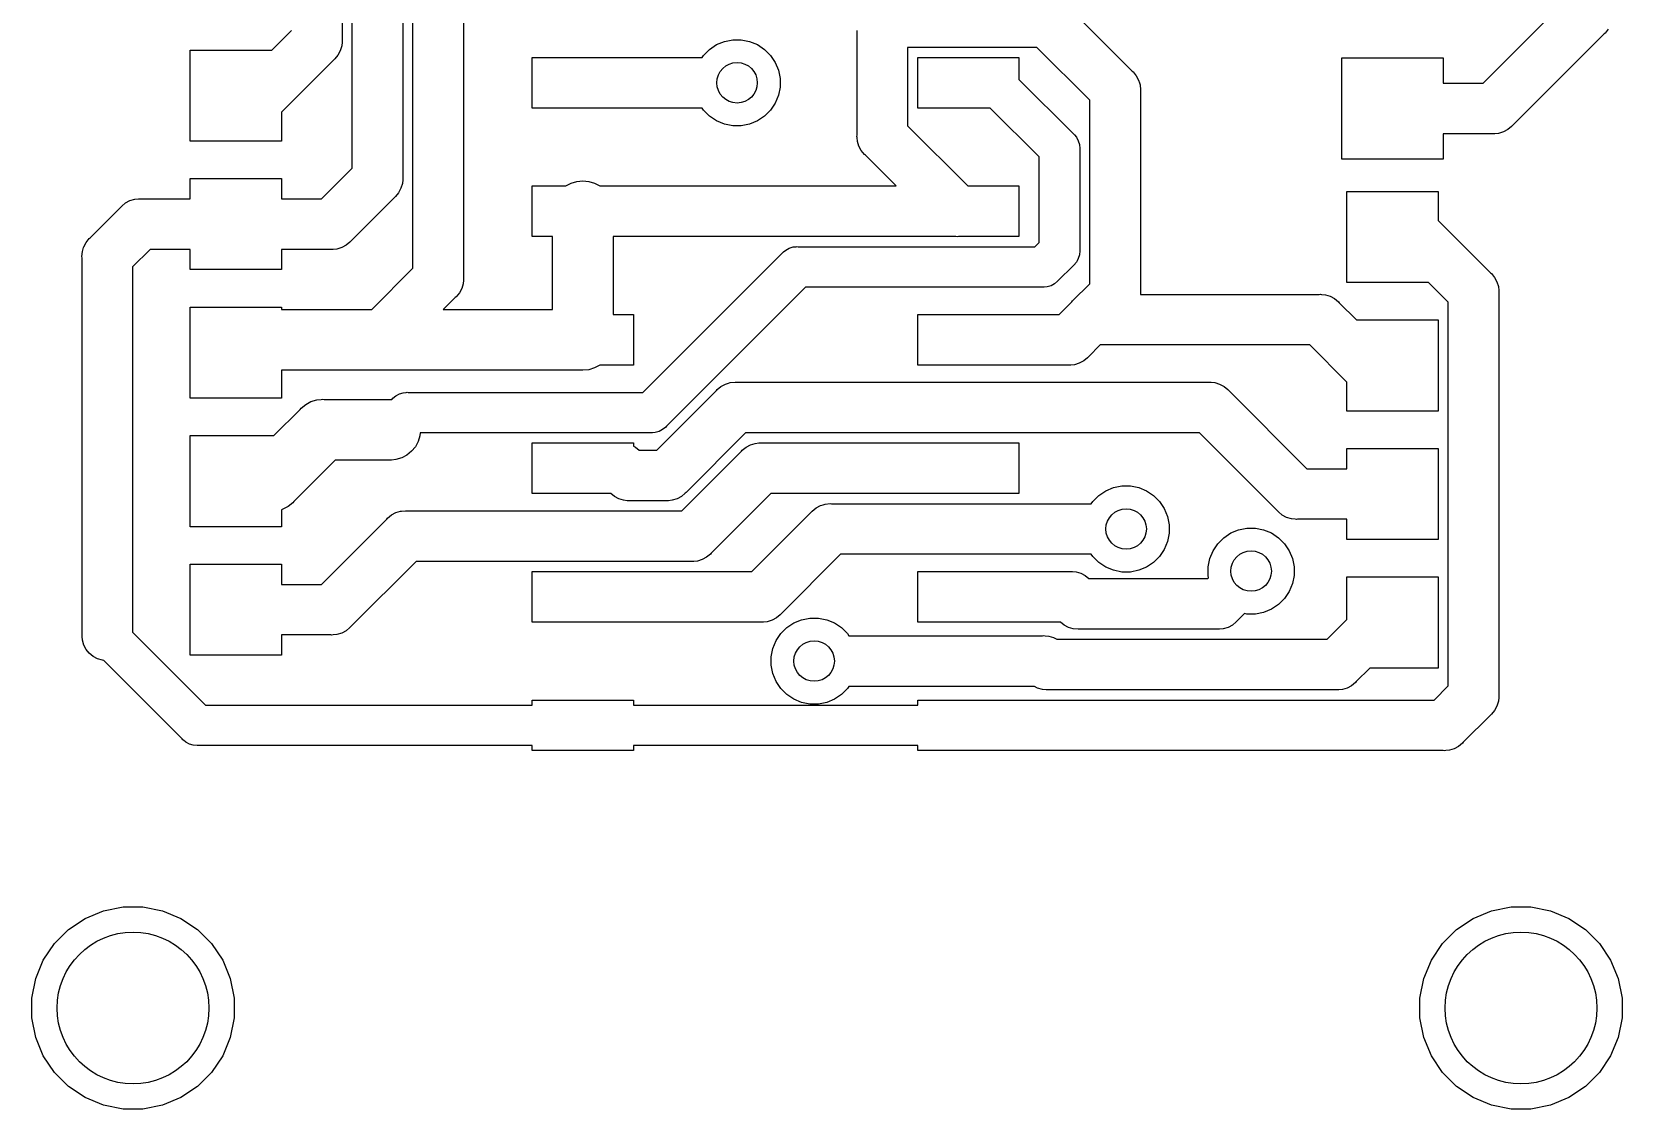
# Model space of a CAD drawing. Extents: x 88.7 to 120.1, y -115.5 to -59.5.
# Drawn here: x 88.68 to 120.11, y -115.54 to -94.24 of the extents above; entities that cross this region are included whole.
import ezdxf

# ---------------------------------------------------------------- set-up
doc = ezdxf.new("R2010")
doc.units = 0
doc.header["$MEASUREMENT"] = 0
doc.layers.add('BLACK', color=7, linetype='CONTINUOUS')

msp = doc.modelspace()

# ---------------------------------------------------------------- linework, layer by layer
at = {"layer": 'BLACK', "linetype": 'CONTINUOUS'}
for p, q in [((94.81, -87.8526), (94.81, -94.3994)), ((95.01, -96.9369), (95.01, -91.4585)), ((96.01, -91.6411), (96.01, -97.1194)), ((96.21, -98.9169), (96.21, -92.0365)), ((97.21, -92.2191), (97.21, -99.0994)), ((109.119, -93.7138), (110.424, -95.0191)), ((117.363, -95.258), (118.916, -93.7049)), ((93.4229, -94.604), (93.81, -94.2169)), ((104.988, -96.2854), (104.988, -94.2146)), ((119.752, -94.2829), (117.941, -96.0942)), ((119.771, -94.2672), (119.752, -94.2829)), ((119.834, -94.1911), (119.771, -94.2672)), ((91.81, -96.404), (91.81, -94.604)), ((91.81, -94.604), (93.4229, -94.604)), ((94.8028, -94.522), (94.7742, -94.6163)), ((94.81, -94.4486), (94.8028, -94.522)), ((94.81, -94.3994), (94.8124, -94.424)), ((94.8124, -94.424), (94.81, -94.4486)), ((94.81, -94.4486), (94.81, -94.4486)), ((101.956, -94.7082), (102.074, -94.5898)), ((102.074, -94.5898), (102.213, -94.4967)), ((102.213, -94.4967), (102.368, -94.4327)), ((102.368, -94.4327), (102.532, -94.4)), ((102.532, -94.4), (102.7, -94.4)), ((102.7, -94.4), (102.864, -94.4327)), ((102.864, -94.4327), (103.019, -94.4967)), ((103.019, -94.4967), (103.158, -94.5898)), ((103.158, -94.5898), (103.276, -94.7082)), ((108.541, -94.55), (105.988, -94.55)), ((105.988, -94.55), (105.988, -96.1029)), ((109.588, -95.5971), (108.541, -94.55)), ((94.6462, -94.7949), (93.61, -95.8311)), ((94.6653, -94.7793), (94.6462, -94.7949)), ((94.7277, -94.7031), (94.6653, -94.7793)), ((94.7742, -94.6163), (94.7277, -94.7031)), ((98.568, -94.75), (101.928, -94.75)), ((98.568, -95.75), (98.568, -94.75)), ((101.928, -94.75), (101.956, -94.7082)), ((103.276, -94.7082), (103.369, -94.8474)), ((103.369, -94.8474), (103.433, -95.0021)), ((106.188, -95.75), (106.188, -94.75)), ((106.188, -94.75), (108.188, -94.75)), ((108.188, -94.75), (108.188, -95.1843)), ((114.57, -96.758), (114.57, -94.758)), ((114.57, -94.758), (116.57, -94.758)), ((116.57, -94.758), (116.57, -95.258)), ((103.433, -95.0021), (103.466, -95.1663)), ((103.466, -95.1663), (103.466, -95.3337)), ((108.188, -95.1843), (109.257, -96.2533)), ((110.424, -95.0191), (110.443, -95.0347)), ((110.443, -95.0347), (110.506, -95.1109)), ((110.506, -95.1109), (110.552, -95.1977)), ((110.552, -95.1977), (110.568, -95.25)), ((103.433, -95.4979), (103.369, -95.6526)), ((103.466, -95.3337), (103.433, -95.4979)), ((110.568, -95.25), (110.581, -95.292)), ((110.581, -95.292), (110.59, -95.39)), ((110.59, -95.39), (110.588, -95.4146)), ((110.588, -95.4146), (110.588, -99.4054)), ((116.57, -95.258), (117.363, -95.258)), ((93.61, -95.8311), (93.61, -96.404)), ((101.928, -95.75), (98.568, -95.75)), ((101.956, -95.7918), (101.928, -95.75)), ((102.074, -95.9102), (101.956, -95.7918)), ((103.276, -95.7918), (103.158, -95.9102)), ((103.369, -95.6526), (103.276, -95.7918)), ((107.622, -95.75), (106.188, -95.75)), ((108.588, -96.7157), (107.622, -95.75)), ((109.588, -99.2229), (109.588, -95.5971)), ((102.213, -96.0033), (102.074, -95.9102)), ((102.368, -96.0673), (102.213, -96.0033)), ((102.532, -96.1), (102.368, -96.0673)), ((102.7, -96.1), (102.532, -96.1)), ((102.864, -96.0673), (102.7, -96.1)), ((103.019, -96.0033), (102.864, -96.0673)), ((103.158, -95.9102), (103.019, -96.0033)), ((105.988, -96.1029), (107.175, -97.29)), ((117.849, -96.1757), (117.762, -96.2222)), ((117.925, -96.1133), (117.849, -96.1757)), ((117.941, -96.0942), (117.925, -96.1133)), ((93.61, -96.404), (91.81, -96.404)), ((104.986, -96.31), (104.988, -96.2854)), ((104.988, -96.3346), (104.986, -96.31)), ((104.995, -96.408), (104.988, -96.3346)), ((105.024, -96.5023), (104.995, -96.408)), ((109.257, -96.2533), (109.272, -96.2658)), ((109.272, -96.2658), (109.285, -96.281)), ((109.285, -96.281), (109.322, -96.3267)), ((109.322, -96.3267), (109.359, -96.3962)), ((109.359, -96.3962), (109.382, -96.4716)), ((109.382, -96.4716), (109.39, -96.55)), ((117.545, -96.258), (116.57, -96.258)), ((116.57, -96.258), (116.57, -96.758)), ((117.57, -96.2604), (117.545, -96.258)), ((117.595, -96.258), (117.57, -96.2604)), ((117.668, -96.2508), (117.595, -96.258)), ((117.762, -96.2222), (117.668, -96.2508)), ((105.07, -96.5891), (105.024, -96.5023)), ((105.133, -96.6653), (105.07, -96.5891)), ((105.152, -96.6809), (105.133, -96.6653)), ((105.761, -97.29), (105.152, -96.6809)), ((108.588, -98.4043), (108.588, -96.7157)), ((109.39, -96.55), (109.388, -96.5696)), ((109.388, -96.5696), (109.388, -98.5504)), ((116.57, -96.758), (114.57, -96.758)), ((94.4029, -97.544), (95.01, -96.9369)), ((96.01, -97.1194), (96.0124, -97.144)), ((91.81, -97.544), (91.81, -97.144)), ((91.81, -97.144), (93.61, -97.144)), ((93.61, -97.144), (93.61, -97.544)), ((95.9278, -97.4231), (95.8653, -97.4993)), ((95.9742, -97.3363), (95.9278, -97.4231)), ((96.0028, -97.242), (95.9742, -97.3363)), ((96.01, -97.1685), (96.0028, -97.242)), ((96.0124, -97.144), (96.01, -97.1685)), ((98.568, -98.29), (98.568, -97.29)), ((98.568, -97.29), (99.2315, -97.29)), ((99.2315, -97.29), (99.233, -97.2887)), ((99.233, -97.2887), (99.3373, -97.233)), ((99.3373, -97.233), (99.4504, -97.1987)), ((99.4504, -97.1987), (99.568, -97.1871)), ((99.568, -97.1871), (99.6856, -97.1987)), ((99.6856, -97.1987), (99.7987, -97.233)), ((99.7987, -97.233), (99.903, -97.2887)), ((99.903, -97.2887), (99.9045, -97.29)), ((99.9045, -97.29), (105.761, -97.29)), ((107.175, -97.29), (108.188, -97.29)), ((108.188, -97.29), (108.188, -98.29)), ((114.67, -99.198), (114.67, -97.398)), ((114.67, -97.398), (116.47, -97.398)), ((116.47, -97.398), (116.47, -97.9709)), ((89.8338, -98.3131), (90.4391, -97.7078)), ((90.4391, -97.7078), (90.4547, -97.6887)), ((90.4547, -97.6887), (90.5309, -97.6263)), ((90.5309, -97.6263), (90.6177, -97.5798)), ((90.6177, -97.5798), (90.712, -97.5512)), ((90.712, -97.5512), (90.7854, -97.544)), ((90.7854, -97.544), (90.81, -97.5416)), ((90.81, -97.5416), (90.8346, -97.544)), ((90.8346, -97.544), (91.81, -97.544)), ((93.61, -97.544), (94.4029, -97.544)), ((95.8462, -97.5149), (94.9809, -98.3802)), ((95.8653, -97.4993), (95.8462, -97.5149)), ((116.47, -97.9709), (117.506, -99.0071)), ((89.7523, -98.4049), (89.8147, -98.3287)), ((89.8147, -98.3287), (89.8338, -98.3131)), ((94.9809, -98.3802), (94.9653, -98.3993)), ((98.968, -98.29), (98.568, -98.29)), ((98.968, -99.73), (98.968, -98.29)), ((106.943, -98.29), (100.168, -98.29)), ((100.168, -98.29), (100.168, -99.83)), ((106.968, -98.2924), (106.943, -98.29)), ((106.993, -98.29), (106.968, -98.2924)), ((108.188, -98.29), (106.993, -98.29)), ((89.6676, -98.684), (89.6772, -98.586)), ((89.67, -98.7086), (89.6676, -98.684)), ((89.6772, -98.586), (89.7008, -98.5082)), ((89.7008, -98.5082), (89.7058, -98.4917)), ((89.7058, -98.4917), (89.7523, -98.4049)), ((91.0171, -98.544), (90.67, -98.8911)), ((91.81, -98.544), (91.0171, -98.544)), ((91.81, -98.944), (91.81, -98.544)), ((94.5854, -98.544), (93.61, -98.544)), ((93.61, -98.544), (93.61, -98.944)), ((94.61, -98.5464), (94.5854, -98.544)), ((94.6346, -98.544), (94.61, -98.5464)), ((94.708, -98.5368), (94.6346, -98.544)), ((94.8023, -98.5082), (94.708, -98.5368)), ((94.8891, -98.4617), (94.8023, -98.5082)), ((94.9653, -98.3993), (94.8891, -98.4617)), ((100.756, -101.37), (103.505, -98.621)), ((103.505, -98.621), (103.518, -98.6058)), ((103.518, -98.6058), (103.533, -98.5933)), ((103.533, -98.5933), (103.579, -98.5558)), ((103.533, -98.5933), (103.533, -98.5933)), ((103.579, -98.5558), (103.648, -98.5187)), ((103.579, -98.5558), (103.579, -98.5558)), ((103.579, -98.5558), (103.579, -98.5558)), ((103.648, -98.5187), (103.724, -98.4958)), ((103.724, -98.4958), (103.782, -98.49)), ((103.782, -98.49), (103.802, -98.4881)), ((103.782, -98.49), (103.782, -98.49)), ((103.802, -98.4881), (103.822, -98.49)), ((103.822, -98.49), (108.502, -98.49)), ((108.502, -98.49), (108.588, -98.4043)), ((109.382, -98.6484), (109.359, -98.7238)), ((109.39, -98.57), (109.382, -98.6484)), ((109.388, -98.5504), (109.39, -98.57)), ((89.67, -106.197), (89.67, -98.7086)), ((90.67, -98.8911), (90.67, -106.106)), ((93.61, -98.944), (91.81, -98.944)), ((95.3969, -99.73), (96.21, -98.9169)), ((109.257, -98.8667), (108.965, -99.1589)), ((109.272, -98.8542), (109.257, -98.8667)), ((109.322, -98.7933), (109.272, -98.8542)), ((109.335, -98.7687), (109.322, -98.7933)), ((109.359, -98.7238), (109.335, -98.7687)), ((117.506, -99.0071), (117.525, -99.0227)), ((97.1742, -99.3162), (97.1278, -99.4031)), ((97.2028, -99.222), (97.1742, -99.3162)), ((97.21, -99.1485), (97.2028, -99.222)), ((97.21, -99.0994), (97.2124, -99.124)), ((97.2124, -99.124), (97.21, -99.1485)), ((97.21, -99.1485), (97.21, -99.1485)), ((103.968, -99.29), (101.219, -102.039)), ((108.648, -99.29), (103.968, -99.29)), ((108.668, -99.2919), (108.648, -99.29)), ((108.688, -99.29), (108.668, -99.2919)), ((108.746, -99.2842), (108.688, -99.29)), ((108.688, -99.29), (108.688, -99.29)), ((108.822, -99.2613), (108.746, -99.2842)), ((108.891, -99.2242), (108.822, -99.2613)), ((108.952, -99.1742), (108.891, -99.2242)), ((108.965, -99.1589), (108.952, -99.1742)), ((109.249, -99.5621), (109.588, -99.2229)), ((116.283, -99.198), (114.67, -99.198)), ((116.67, -99.5851), (116.283, -99.198)), ((117.525, -99.0227), (117.588, -99.0989)), ((117.588, -99.0989), (117.634, -99.1857)), ((117.634, -99.1857), (117.663, -99.28)), ((117.663, -99.28), (117.67, -99.3534)), ((97.0462, -99.4949), (96.8111, -99.73)), ((97.0653, -99.4792), (97.0462, -99.4949)), ((97.1278, -99.4031), (97.0653, -99.4792)), ((108.981, -99.83), (109.214, -99.5968)), ((109.214, -99.5968), (109.23, -99.5777)), ((109.23, -99.5777), (109.249, -99.5621)), ((110.588, -99.4054), (110.59, -99.43)), ((110.59, -99.43), (110.59, -99.433)), ((110.59, -99.433), (114.12, -99.433)), ((114.12, -99.433), (114.145, -99.4306)), ((114.145, -99.4306), (114.17, -99.433)), ((114.17, -99.433), (114.243, -99.4402)), ((114.243, -99.4402), (114.337, -99.4688)), ((114.337, -99.4688), (114.424, -99.5153)), ((114.424, -99.5153), (114.5, -99.5777)), ((114.5, -99.5777), (114.516, -99.5968)), ((114.516, -99.5968), (114.857, -99.938)), ((116.67, -107.171), (116.67, -99.5851)), ((117.67, -99.3534), (117.672, -99.378)), ((117.672, -99.378), (117.67, -99.4026)), ((117.67, -99.4026), (117.67, -107.353)), ((91.81, -101.484), (91.81, -99.684)), ((91.81, -99.684), (93.61, -99.684)), ((93.61, -99.684), (93.61, -99.73)), ((93.61, -99.73), (95.3969, -99.73)), ((96.8111, -99.73), (98.968, -99.73)), ((100.168, -99.83), (100.568, -99.83)), ((100.568, -99.83), (100.568, -100.83)), ((106.188, -100.83), (106.188, -99.83)), ((106.188, -99.83), (108.981, -99.83)), ((114.857, -99.938), (116.47, -99.938)), ((116.47, -99.938), (116.47, -101.738)), ((109.792, -100.433), (109.559, -100.666)), ((113.938, -100.433), (109.792, -100.433)), ((114.67, -101.165), (113.938, -100.433)), ((99.7987, -100.887), (99.6856, -100.921)), ((99.903, -100.831), (99.7987, -100.887)), ((99.9045, -100.83), (99.903, -100.831)), ((100.568, -100.83), (99.9045, -100.83)), ((109.163, -100.83), (106.188, -100.83)), ((109.188, -100.832), (109.163, -100.83)), ((109.213, -100.83), (109.188, -100.832)), ((109.286, -100.823), (109.213, -100.83)), ((109.38, -100.794), (109.286, -100.823)), ((109.467, -100.748), (109.38, -100.794)), ((109.543, -100.685), (109.467, -100.748)), ((109.559, -100.666), (109.543, -100.685)), ((99.5385, -100.93), (93.61, -100.93)), ((93.61, -100.93), (93.61, -101.484)), ((99.568, -100.933), (99.5385, -100.93)), ((99.6856, -100.921), (99.568, -100.933)), ((102.299, -101.252), (102.385, -101.206)), ((102.385, -101.206), (102.448, -101.187)), ((102.448, -101.187), (102.48, -101.177)), ((102.48, -101.177), (102.578, -101.168)), ((102.578, -101.168), (102.602, -101.17)), ((102.602, -101.17), (111.937, -101.17)), ((111.937, -101.17), (111.962, -101.168)), ((111.962, -101.168), (111.987, -101.17)), ((111.987, -101.17), (112.06, -101.177)), ((112.06, -101.177), (112.154, -101.206)), ((112.154, -101.206), (112.241, -101.252)), ((114.67, -101.738), (114.67, -101.165)), ((93.61, -101.484), (91.81, -101.484)), ((94.1953, -101.551), (94.3084, -101.517)), ((94.3084, -101.517), (94.3965, -101.508)), ((94.3965, -101.508), (94.426, -101.505)), ((94.426, -101.505), (94.4555, -101.508)), ((94.4555, -101.508), (95.7875, -101.508)), ((95.7875, -101.508), (95.7919, -101.508)), ((95.7919, -101.508), (95.7993, -101.501)), ((95.7993, -101.501), (95.8118, -101.486)), ((95.8118, -101.486), (95.8727, -101.436)), ((95.8727, -101.436), (95.9422, -101.399)), ((95.9422, -101.399), (96.0176, -101.376)), ((96.0176, -101.376), (96.0764, -101.37)), ((96.0764, -101.37), (96.096, -101.368)), ((96.096, -101.368), (96.1156, -101.37)), ((96.1156, -101.37), (100.756, -101.37)), ((101.031, -102.51), (102.207, -101.334)), ((102.207, -101.334), (102.222, -101.315)), ((102.222, -101.315), (102.299, -101.252)), ((112.241, -101.252), (112.317, -101.315)), ((112.317, -101.315), (112.333, -101.334)), ((112.333, -101.334), (113.877, -102.878)), ((93.4615, -102.224), (93.9809, -101.705)), ((93.9809, -101.705), (93.9997, -101.682)), ((93.9997, -101.682), (94.091, -101.607)), ((94.091, -101.607), (94.1953, -101.551)), ((116.47, -101.738), (114.67, -101.738)), ((101.076, -102.141), (101, -102.164)), ((101.145, -102.104), (101.076, -102.141)), ((101.206, -102.054), (101.145, -102.104)), ((101.219, -102.039), (101.206, -102.054)), ((91.81, -104.024), (91.81, -102.224)), ((91.81, -102.224), (93.4615, -102.224)), ((96.2593, -102.443), (96.1843, -102.534)), ((96.315, -102.339), (96.2593, -102.443)), ((96.3493, -102.226), (96.315, -102.339)), ((96.3548, -102.17), (96.3493, -102.226)), ((100.902, -102.17), (96.3548, -102.17)), ((98.568, -102.37), (100.305, -102.37)), ((98.568, -103.37), (98.568, -102.37)), ((100.305, -102.37), (100.33, -102.368)), ((100.33, -102.368), (100.355, -102.37)), ((100.355, -102.37), (100.568, -102.37)), ((100.568, -102.37), (100.568, -102.43)), ((100.568, -102.43), (100.609, -102.452)), ((100.609, -102.452), (100.679, -102.51)), ((100.922, -102.172), (100.902, -102.17)), ((100.942, -102.17), (100.922, -102.172)), ((101, -102.164), (100.942, -102.17)), ((100.942, -102.17), (100.942, -102.17)), ((102.785, -102.17), (101.609, -103.346)), ((102.719, -102.515), (102.796, -102.452)), ((111.755, -102.17), (102.785, -102.17)), ((102.796, -102.452), (102.882, -102.406)), ((102.882, -102.406), (102.977, -102.377)), ((102.977, -102.377), (103.05, -102.37)), ((103.05, -102.37), (103.075, -102.368)), ((103.075, -102.368), (103.099, -102.37)), ((103.099, -102.37), (108.188, -102.37)), ((108.188, -102.37), (108.188, -103.37)), ((113.299, -103.714), (111.755, -102.17)), ((94.6745, -102.708), (93.8551, -103.527)), ((95.7875, -102.708), (94.6745, -102.708)), ((95.8756, -102.699), (95.7875, -102.708)), ((95.9887, -102.665), (95.8756, -102.699)), ((96.093, -102.609), (95.9887, -102.665)), ((96.1843, -102.534), (96.093, -102.609)), ((100.679, -102.51), (101.031, -102.51)), ((101.528, -103.71), (102.704, -102.534)), ((102.704, -102.534), (102.719, -102.515)), ((114.67, -102.878), (114.67, -102.478)), ((114.67, -102.478), (116.47, -102.478)), ((116.47, -102.478), (116.47, -104.278)), ((113.877, -102.878), (114.67, -102.878)), ((100.121, -103.37), (98.568, -103.37)), ((100.191, -103.428), (100.121, -103.37)), ((101.593, -103.365), (101.517, -103.428)), ((101.609, -103.346), (101.593, -103.365)), ((103.282, -103.37), (102.106, -104.546)), ((108.188, -103.37), (103.282, -103.37)), ((109.646, -103.528), (109.764, -103.41)), ((109.764, -103.41), (109.903, -103.317)), ((109.903, -103.317), (110.058, -103.253)), ((110.058, -103.253), (110.222, -103.22)), ((110.222, -103.22), (110.39, -103.22)), ((110.39, -103.22), (110.554, -103.253)), ((110.554, -103.253), (110.709, -103.317)), ((110.709, -103.317), (110.848, -103.41)), ((110.848, -103.41), (110.966, -103.528)), ((93.6407, -103.681), (93.61, -103.69)), ((93.61, -103.69), (93.61, -104.024)), ((93.745, -103.625), (93.6407, -103.681)), ((93.8363, -103.55), (93.745, -103.625)), ((93.8551, -103.527), (93.8363, -103.55)), ((95.8717, -103.746), (95.966, -103.717)), ((95.966, -103.717), (95.9854, -103.715)), ((95.9854, -103.715), (96.064, -103.708)), ((96.064, -103.708), (96.0886, -103.71)), ((96.0886, -103.71), (101.528, -103.71)), ((100.278, -103.474), (100.191, -103.428)), ((100.372, -103.503), (100.278, -103.474)), ((100.445, -103.51), (100.372, -103.503)), ((100.47, -103.512), (100.445, -103.51)), ((100.445, -103.51), (100.445, -103.51)), ((100.495, -103.51), (100.47, -103.512)), ((101.213, -103.51), (100.495, -103.51)), ((101.238, -103.512), (101.213, -103.51)), ((101.262, -103.51), (101.238, -103.512)), ((101.336, -103.503), (101.262, -103.51)), ((101.43, -103.474), (101.336, -103.503)), ((101.517, -103.428), (101.43, -103.474)), ((104.085, -103.734), (104.101, -103.715)), ((104.101, -103.715), (104.177, -103.652)), ((104.177, -103.652), (104.264, -103.606)), ((104.264, -103.606), (104.317, -103.59)), ((104.317, -103.59), (104.358, -103.577)), ((104.358, -103.577), (104.456, -103.568)), ((104.456, -103.568), (104.481, -103.57)), ((104.481, -103.57), (109.618, -103.57)), ((109.618, -103.57), (109.646, -103.528)), ((110.966, -103.528), (111.059, -103.667)), ((111.059, -103.667), (111.123, -103.822)), ((113.315, -103.733), (113.299, -103.714)), ((93.61, -104.024), (91.81, -104.024)), ((94.4029, -105.164), (95.6931, -103.874)), ((95.6931, -103.874), (95.7087, -103.855)), ((95.7087, -103.855), (95.7849, -103.792)), ((95.7849, -103.792), (95.8717, -103.746)), ((102.909, -104.91), (104.085, -103.734)), ((111.123, -103.822), (111.156, -103.986)), ((111.156, -103.986), (111.156, -104.154)), ((113.391, -103.796), (113.315, -103.733)), ((113.478, -103.842), (113.391, -103.796)), ((113.572, -103.871), (113.478, -103.842)), ((113.645, -103.878), (113.572, -103.871)), ((113.67, -103.88), (113.645, -103.878)), ((113.645, -103.878), (113.645, -103.878)), ((113.695, -103.878), (113.67, -103.88)), ((114.67, -103.878), (113.695, -103.878)), ((114.67, -104.278), (114.67, -103.878)), ((111.123, -104.318), (111.059, -104.473)), ((111.156, -104.154), (111.123, -104.318)), ((112.116, -104.36), (112.234, -104.242)), ((112.234, -104.242), (112.373, -104.149)), ((112.373, -104.149), (112.528, -104.085)), ((112.528, -104.085), (112.692, -104.052)), ((112.692, -104.052), (112.86, -104.052)), ((112.86, -104.052), (113.024, -104.085)), ((113.024, -104.085), (113.179, -104.149)), ((113.179, -104.149), (113.318, -104.242)), ((113.318, -104.242), (113.436, -104.36)), ((116.47, -104.278), (114.67, -104.278)), ((102.014, -104.628), (101.927, -104.674)), ((102.09, -104.565), (102.014, -104.628)), ((102.106, -104.546), (102.09, -104.565)), ((104.663, -104.57), (103.487, -105.746)), ((109.618, -104.57), (104.663, -104.57)), ((109.646, -104.612), (109.618, -104.57)), ((109.764, -104.73), (109.646, -104.612)), ((110.966, -104.612), (110.848, -104.73)), ((111.059, -104.473), (110.966, -104.612)), ((111.926, -104.818), (111.959, -104.654)), ((111.959, -104.654), (112.023, -104.499)), ((112.023, -104.499), (112.116, -104.36)), ((113.436, -104.36), (113.529, -104.499)), ((113.529, -104.499), (113.593, -104.654)), ((113.593, -104.654), (113.626, -104.818)), ((91.81, -106.564), (91.81, -104.764)), ((91.81, -104.764), (93.61, -104.764)), ((93.61, -104.764), (93.61, -105.164)), ((96.2711, -104.71), (94.9809, -106)), ((101.71, -104.71), (96.2711, -104.71)), ((98.568, -104.91), (102.909, -104.91)), ((98.568, -105.91), (98.568, -104.91)), ((101.735, -104.712), (101.71, -104.71)), ((101.759, -104.71), (101.735, -104.712)), ((101.833, -104.703), (101.759, -104.71)), ((101.927, -104.674), (101.833, -104.703)), ((106.188, -104.91), (109.195, -104.91)), ((106.188, -105.91), (106.188, -104.91)), ((109.195, -104.91), (109.22, -104.908)), ((109.22, -104.908), (109.245, -104.91)), ((109.245, -104.91), (109.318, -104.917)), ((109.318, -104.917), (109.412, -104.946)), ((109.412, -104.946), (109.499, -104.992)), ((109.903, -104.823), (109.764, -104.73)), ((110.058, -104.887), (109.903, -104.823)), ((110.222, -104.92), (110.058, -104.887)), ((110.39, -104.92), (110.222, -104.92)), ((110.554, -104.887), (110.39, -104.92)), ((110.709, -104.823), (110.554, -104.887)), ((110.848, -104.73), (110.709, -104.823)), ((111.926, -104.986), (111.926, -104.818)), ((113.626, -104.818), (113.626, -104.986)), ((93.61, -105.164), (94.4029, -105.164)), ((109.499, -104.992), (109.569, -105.05)), ((109.569, -105.05), (111.921, -105.05)), ((111.921, -105.05), (111.936, -105.035)), ((111.936, -105.035), (111.926, -104.986)), ((113.593, -105.15), (113.529, -105.305)), ((113.626, -104.986), (113.593, -105.15)), ((114.67, -105.857), (114.67, -105.018)), ((114.67, -105.018), (116.47, -105.018)), ((116.47, -105.018), (116.47, -106.818)), ((113.318, -105.562), (113.179, -105.655)), ((113.436, -105.444), (113.318, -105.562)), ((113.529, -105.305), (113.436, -105.444)), ((103.091, -105.91), (98.568, -105.91)), ((103.116, -105.912), (103.091, -105.91)), ((103.141, -105.91), (103.116, -105.912)), ((103.214, -105.903), (103.141, -105.91)), ((103.308, -105.874), (103.214, -105.903)), ((103.395, -105.828), (103.308, -105.874)), ((103.471, -105.765), (103.395, -105.828)), ((103.487, -105.746), (103.471, -105.765)), ((103.737, -105.927), (103.892, -105.863)), ((103.892, -105.863), (104.056, -105.83)), ((104.056, -105.83), (104.224, -105.83)), ((104.224, -105.83), (104.388, -105.863)), ((104.388, -105.863), (104.543, -105.927)), ((109.011, -105.91), (106.188, -105.91)), ((109.081, -105.968), (109.011, -105.91)), ((112.483, -105.905), (112.407, -105.968)), ((112.499, -105.886), (112.483, -105.905)), ((112.643, -105.742), (112.499, -105.886)), ((112.692, -105.752), (112.643, -105.742)), ((112.86, -105.752), (112.692, -105.752)), ((113.024, -105.719), (112.86, -105.752)), ((113.179, -105.655), (113.024, -105.719)), ((114.277, -106.25), (114.67, -105.857)), ((89.6772, -106.27), (89.67, -106.197)), ((90.67, -106.106), (92.1137, -107.55)), ((94.5854, -106.164), (93.61, -106.164)), ((93.61, -106.164), (93.61, -106.564)), ((94.61, -106.166), (94.5854, -106.164)), ((94.6346, -106.164), (94.61, -106.166)), ((94.708, -106.157), (94.6346, -106.164)), ((94.8023, -106.128), (94.708, -106.157)), ((94.8891, -106.082), (94.8023, -106.128)), ((94.9653, -106.019), (94.8891, -106.082)), ((94.9809, -106), (94.9653, -106.019)), ((103.387, -106.277), (103.48, -106.138)), ((103.48, -106.138), (103.598, -106.02)), ((103.598, -106.02), (103.737, -105.927)), ((104.543, -105.927), (104.682, -106.02)), ((104.682, -106.02), (104.8, -106.138)), ((104.8, -106.138), (104.828, -106.18)), ((104.828, -106.18), (108.653, -106.18)), ((108.653, -106.18), (108.678, -106.178)), ((108.678, -106.178), (108.703, -106.18)), ((108.703, -106.18), (108.776, -106.187)), ((108.776, -106.187), (108.87, -106.216)), ((108.87, -106.216), (108.934, -106.25)), ((109.168, -106.014), (109.081, -105.968)), ((109.262, -106.043), (109.168, -106.014)), ((109.36, -106.052), (109.262, -106.043)), ((109.385, -106.05), (109.36, -106.052)), ((112.103, -106.05), (109.385, -106.05)), ((112.128, -106.052), (112.103, -106.05)), ((112.153, -106.05), (112.128, -106.052)), ((112.226, -106.043), (112.153, -106.05)), ((112.32, -106.014), (112.226, -106.043)), ((112.407, -105.968), (112.32, -106.014)), ((89.7058, -106.364), (89.6772, -106.27)), ((89.7523, -106.451), (89.7058, -106.364)), ((89.8147, -106.527), (89.7523, -106.451)), ((89.8909, -106.59), (89.8147, -106.527)), ((103.29, -106.596), (103.323, -106.432)), ((103.323, -106.432), (103.387, -106.277)), ((108.934, -106.25), (114.277, -106.25)), ((89.9777, -106.636), (89.8909, -106.59)), ((90.072, -106.665), (89.9777, -106.636)), ((90.0998, -106.668), (90.072, -106.665)), ((91.6513, -108.219), (90.0998, -106.668)), ((93.61, -106.564), (91.81, -106.564)), ((103.29, -106.764), (103.29, -106.596)), ((103.323, -106.928), (103.29, -106.764)), ((115.123, -106.818), (114.855, -107.086)), ((116.47, -106.818), (115.123, -106.818)), ((103.387, -107.083), (103.323, -106.928)), ((103.48, -107.222), (103.387, -107.083)), ((104.828, -107.18), (104.8, -107.222)), ((108.492, -107.18), (104.828, -107.18)), ((108.556, -107.214), (108.492, -107.18)), ((114.763, -107.168), (114.676, -107.214)), ((114.839, -107.105), (114.763, -107.168)), ((114.855, -107.086), (114.839, -107.105)), ((116.391, -107.45), (116.67, -107.171)), ((98.568, -107.55), (98.568, -107.45)), ((98.568, -107.45), (100.568, -107.45)), ((100.568, -107.45), (100.568, -107.55)), ((103.598, -107.34), (103.48, -107.222)), ((103.737, -107.433), (103.598, -107.34)), ((103.892, -107.497), (103.737, -107.433)), ((104.056, -107.53), (103.892, -107.497)), ((104.388, -107.497), (104.224, -107.53)), ((104.543, -107.433), (104.388, -107.497)), ((104.682, -107.34), (104.543, -107.433)), ((104.8, -107.222), (104.682, -107.34)), ((106.188, -107.55), (106.188, -107.45)), ((106.188, -107.45), (116.391, -107.45)), ((108.65, -107.243), (108.556, -107.214)), ((108.723, -107.25), (108.65, -107.243)), ((108.748, -107.252), (108.723, -107.25)), ((108.773, -107.25), (108.748, -107.252)), ((114.459, -107.25), (108.773, -107.25)), ((114.484, -107.252), (114.459, -107.25)), ((114.509, -107.25), (114.484, -107.252)), ((114.582, -107.243), (114.509, -107.25)), ((114.676, -107.214), (114.582, -107.243)), ((117.663, -107.476), (117.634, -107.57)), ((117.67, -107.403), (117.663, -107.476)), ((117.67, -107.353), (117.672, -107.378)), ((117.672, -107.378), (117.67, -107.403)), ((92.1137, -107.55), (98.568, -107.55)), ((100.568, -107.55), (106.188, -107.55)), ((104.224, -107.53), (104.056, -107.53)), ((117.506, -107.749), (116.969, -108.286)), ((117.525, -107.733), (117.506, -107.749)), ((117.588, -107.657), (117.525, -107.733)), ((117.634, -107.57), (117.588, -107.657)), ((91.6638, -108.234), (91.6513, -108.219)), ((91.679, -108.247), (91.6638, -108.234)), ((91.7247, -108.284), (91.679, -108.247)), ((91.7942, -108.321), (91.7247, -108.284)), ((91.8696, -108.344), (91.7942, -108.321)), ((91.948, -108.352), (91.8696, -108.344)), ((91.9676, -108.35), (91.948, -108.352)), ((98.568, -108.35), (91.9676, -108.35)), ((98.568, -108.45), (98.568, -108.35)), ((106.188, -108.35), (100.568, -108.35)), ((100.568, -108.35), (100.568, -108.45)), ((106.188, -108.45), (106.188, -108.35)), ((116.79, -108.414), (116.696, -108.443)), ((116.877, -108.368), (116.79, -108.414)), ((116.953, -108.305), (116.877, -108.368)), ((116.969, -108.286), (116.953, -108.305)), ((100.568, -108.45), (98.568, -108.45)), ((116.573, -108.45), (106.188, -108.45)), ((116.598, -108.452), (116.573, -108.45)), ((116.623, -108.45), (116.598, -108.452)), ((116.696, -108.443), (116.623, -108.45)), ((90.0946, -111.615), (90.481, -111.538)), ((90.481, -111.538), (90.875, -111.538)), ((90.875, -111.538), (91.2614, -111.615)), ((117.527, -111.615), (117.913, -111.538)), ((117.913, -111.538), (118.307, -111.538)), ((118.307, -111.538), (118.693, -111.615)), ((89.4031, -111.984), (89.7306, -111.766)), ((89.7306, -111.766), (90.0946, -111.615)), ((91.2614, -111.615), (91.6254, -111.766)), ((91.6254, -111.766), (91.9529, -111.984)), ((116.835, -111.984), (117.163, -111.766)), ((117.163, -111.766), (117.527, -111.615)), ((118.693, -111.615), (119.057, -111.766)), ((119.057, -111.766), (119.385, -111.984)), ((89.1245, -112.263), (89.4031, -111.984)), ((91.9529, -111.984), (92.2315, -112.263)), ((116.556, -112.263), (116.835, -111.984)), ((119.385, -111.984), (119.664, -112.263)), ((88.9056, -112.591), (89.1245, -112.263)), ((92.2315, -112.263), (92.4504, -112.591)), ((116.338, -112.591), (116.556, -112.263)), ((119.664, -112.263), (119.882, -112.591)), ((88.7549, -112.955), (88.9056, -112.591)), ((92.4504, -112.591), (92.6011, -112.955)), ((116.187, -112.955), (116.338, -112.591)), ((119.882, -112.591), (120.033, -112.955)), ((88.678, -113.341), (88.7549, -112.955)), ((92.6011, -112.955), (92.678, -113.341)), ((116.11, -113.341), (116.187, -112.955)), ((120.033, -112.955), (120.11, -113.341)), ((88.678, -113.735), (88.678, -113.341)), ((92.678, -113.341), (92.678, -113.735)), ((116.11, -113.735), (116.11, -113.341)), ((120.11, -113.341), (120.11, -113.735)), ((88.7549, -114.121), (88.678, -113.735)), ((92.678, -113.735), (92.6011, -114.121)), ((116.187, -114.121), (116.11, -113.735)), ((120.11, -113.735), (120.033, -114.121)), ((88.9056, -114.485), (88.7549, -114.121)), ((92.6011, -114.121), (92.4504, -114.485)), ((116.338, -114.485), (116.187, -114.121)), ((120.033, -114.121), (119.882, -114.485)), ((89.1245, -114.813), (88.9056, -114.485)), ((92.4504, -114.485), (92.2315, -114.813)), ((116.556, -114.813), (116.338, -114.485)), ((119.882, -114.485), (119.664, -114.813)), ((89.4031, -115.092), (89.1245, -114.813)), ((92.2315, -114.813), (91.9529, -115.092)), ((116.835, -115.092), (116.556, -114.813)), ((119.664, -114.813), (119.385, -115.092)), ((89.7306, -115.31), (89.4031, -115.092)), ((90.0946, -115.461), (89.7306, -115.31)), ((91.6254, -115.31), (91.2614, -115.461)), ((91.9529, -115.092), (91.6254, -115.31)), ((117.163, -115.31), (116.835, -115.092)), ((117.527, -115.461), (117.163, -115.31)), ((119.057, -115.31), (118.693, -115.461)), ((119.385, -115.092), (119.057, -115.31)), ((90.481, -115.538), (90.0946, -115.461)), ((90.875, -115.538), (90.481, -115.538)), ((91.2614, -115.461), (90.875, -115.538)), ((117.913, -115.538), (117.527, -115.461)), ((118.307, -115.538), (117.913, -115.538)), ((118.693, -115.461), (118.307, -115.538))]:
    msp.add_line(p, q, dxfattribs=at)
at = {"layer": 'BLACK'}
for centre, radius in [((102.616, -95.25), 0.4), ((110.306, -104.07), 0.4), ((112.776, -104.902), 0.4), ((104.14, -106.68), 0.4), ((90.678, -113.538), 1.5), ((118.11, -113.538), 1.5)]:
    msp.add_circle(centre, radius, dxfattribs=at)

doc.saveas('drawing.dxf')
